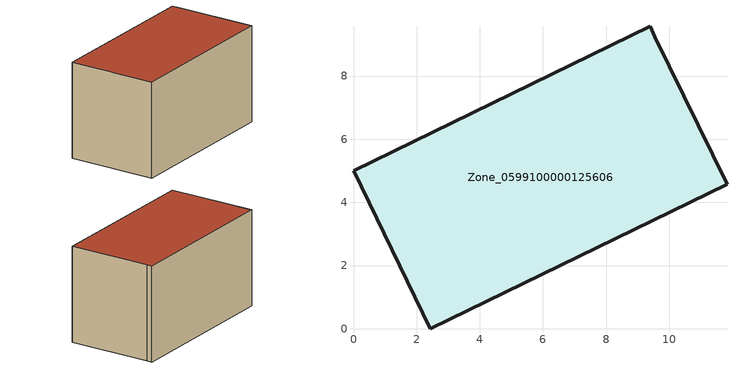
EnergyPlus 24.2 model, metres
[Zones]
Zone_0599100000125606
 floor ground (C_G): 0,5 9.39,9.58 9.54,9.25 11.83,4.58 2.44,0 z0
 wall outside (C_F): 2.44,0 11.83,4.58 9.54,9.25 9.39,9.58 0,5 2.44,0 z0:6.02
 roof outside (C_R): 9.39,9.58 0,5 2.44,0 11.83,4.58 9.54,9.25 z6.02
[BUILDING]
Pand.0599100000125606: North Axis=0; Terrain=City; Loads Convergence Tolerance Value=0.04; Temperature Convergence Tolerance Value=0.4; Solar Distribution=FullExterior; Maximum Number of Warmup Days=25; Minimum Number of Warmup Days=1
[Site:Location]
Rotterdam.The.Hague.AP_ZH_NLD Design_Conditions: Latitude=51.96; Longitude=4.45; Time Zone=1; Elevation=-4.5
[SITE:GROUNDTEMPERATURE:BUILDINGSURFACE]
18, 18, 18, 18, 18, 18, 18, 18, 18, 18, 18, 18
[MATERIAL] Thermal Absorptance=0.9; Solar Absorptance=0.7; Visible Absorptance=0.7
Name | Roughness | Thickness | Conductivity | Density | Specific Heat
G.TC.1965-1974 | MediumSmooth | 0.15 | 0.882353 | 540 | 1210
F.TC.1965-1974 | Rough | 0.3 | 0.697674 | 1920 | 840
R.TC.1965-1974 | MediumRough | 0.2 | 0.232558 | 1500 | 1000
[CONSTRUCTION]
C_G: G.TC.1965-1974
C_F: F.TC.1965-1974
C_R: R.TC.1965-1974
[ZONE]
Zone_0599100000125606: Type=1; Multiplier=1; Ceiling Height=Autocalculate; Volume=Autocalculate; Floor Area=autocalculate; Part of Total Floor Area=Yes
[ZONEINFILTRATION:DESIGNFLOWRATE]
Infil_Zone_0599100000125606: Zone or ZoneList or Space or SpaceList=Zone_0599100000125606; Schedule=AlwaysOn; Design Flow Rate Calculation Method=Flow/Area; Flow Rate per Floor Area=0.003; Constant Term Coefficient=1; Temperature Term Coefficient=0; Velocity Term Coefficient=0; Velocity Squared Term Coefficient=0
[HVACTEMPLATE:ZONE:IDEALLOADSAIRSYSTEM]
Zone_0599100000125606: Maximum Heating Supply Air Temperature=50; Minimum Cooling Supply Air Temperature=13; Maximum Heating Supply Air Humidity Ratio=0.0156; Minimum Cooling Supply Air Humidity Ratio=0.0077; Heating Limit=NoLimit; Cooling Limit=NoLimit; Dehumidification Control Type=ConstantSensibleHeatRatio; Cooling Sensible Heat Ratio=0.7; Dehumidification Setpoint=60; Humidification Control Type=None; Humidification Setpoint=30; Outdoor Air Method=None; Outdoor Air Flow Rate per Person=0.00944; Outdoor Air Flow Rate per Zone Floor Area=0; Outdoor Air Flow Rate per Zone=0; Demand Controlled Ventilation Type=None; Outdoor Air Economizer Type=NoEconomizer; Heat Recovery Type=None; Sensible Heat Recovery Effectiveness=0.7; Latent Heat Recovery Effectiveness=0.65
[ZONECONTROL:THERMOSTAT]
ThermostatControl_Zone_0599100000125606: Zone or ZoneList=Zone_0599100000125606; Control Type Schedule=DualSetpointControlType; Control 1=Thermostat_Zone_0599100000125606; Temperature Difference Between Cutout And Setpoint=0
[THERMOSTATSETPOINT:DUALSETPOINT]
Thermostat_Zone_0599100000125606: Heating Setpoint Temperature Schedule=HeatingSetpoint_Zone_0599100000125606; Cooling Setpoint Temperature Schedule=CoolingSetpoint_Zone_0599100000125606
[SCHEDULE:COMPACT]
HeatingSetpoint_Zone_0599100000125606: Through: 12/31, For: AllDays, Until: 24:00, 21
CoolingSetpoint_Zone_0599100000125606: Through: 12/31, For: AllDays, Until: 24:00, 24
DualSetpointControlType: Through: 12/31, For: AllDays, Until: 24:00, 4
AlwaysOn: Through: 12/31, For: AllDays, Until: 24:00, 1
